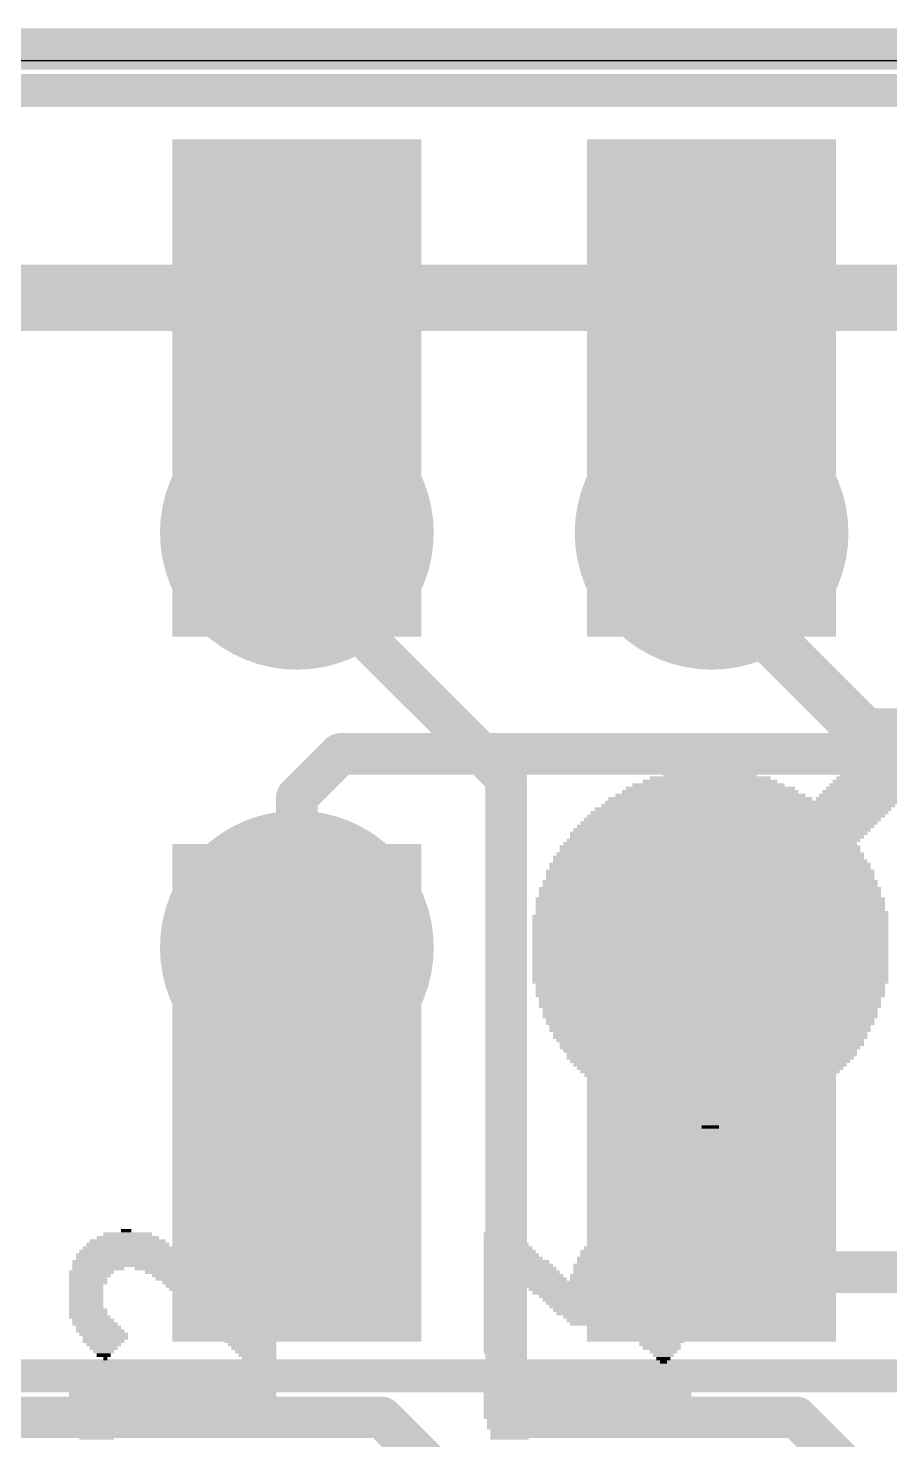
# Model space of a CAD drawing. Extents: x -1.3 to 65.2, y -0.1 to 30.9.
# Drawn here: x 49.91 to 55.18, y 22.21 to 30.86 of the extents above; entities that cross this region are included whole.
import ezdxf

# ---------------------------------------------------------------- set-up
doc = ezdxf.new("R2010")
doc.units = 0
for name, color, linetype in [('1', 12, 'CONTINUOUS'), ('16', 132, 'CONTINUOUS'), ('17', 110, 'CONTINUOUS'), ('20', 40, 'CONTINUOUS'), ('200', 40, 'CONTINUOUS'), ('22', 6, 'CONTINUOUS')]:
    doc.layers.add(name, color=color, linetype=linetype)

# ---------------------------------------------------------------- blocks, each defined once
blk = doc.blocks.new('ROUNDP')
at = {"const_width": 0.5}
blk.add_lwpolyline([(0, -0.25, 1), (0, 0.25, 1), (0, -0.25)], format="xyb", dxfattribs=at)
blk = doc.blocks.new('RECT')
blk.add_solid([(-0.5, -0.5), (0.5, -0.5), (-0.5, 0.5), (0.5, 0.5)])

msp = doc.modelspace()

# ---------------------------------------------------------------- linework, layer by layer
at = {"layer": '1'}
for points, const_width in [([(57.658, 29.21), (49.022, 29.21)], 0.4064), ([(51.816, 26.416), (51.55, 26.15)], 0.254), ([(55.245, 26.416), (51.816, 26.416)], 0.254), ([(55.372, 26.289), (55.245, 26.416)], 0.254), ([(51.55, 26.15), (51.55, 25.23)], 0.254), ([(54.102, 25.218), (54.09, 25.23)], 0.254), ([(54.102, 23.495), (54.102, 25.218)], 0.254), ([(54.356, 23.241), (54.102, 23.495)], 0.254), ([(56.642, 23.241), (54.356, 23.241)], 0.254)]:
    msp.add_lwpolyline(points, dxfattribs=dict(at, const_width=const_width))
at = {"layer": '1', "const_width": 0.127}
for points in [[(51.816, 26.4795, 1), (51.816, 26.3525)], [(51.8609, 26.3711, 1), (51.7711, 26.4609)], [(55.2899, 26.4609, 1), (55.2001, 26.3711)], [(51.6135, 26.15, 1), (51.4865, 26.15)], [(51.5051, 26.1949, 1), (51.5949, 26.1051)], [(54.1349, 25.2749, 1), (54.0451, 25.1851)], [(54.1655, 25.218, 1), (54.0385, 25.218)], [(51.4865, 25.23, 1), (51.6135, 25.23)], [(54.0571, 25.1731, 1), (54.1469, 25.2629)], [(54.1469, 23.5399, 1), (54.0571, 23.4501)], [(54.0385, 23.495, 1), (54.1655, 23.495)], [(54.356, 23.3045, 1), (54.356, 23.1775)], [(54.3111, 23.1961, 1), (54.4009, 23.2859)]]:
    msp.add_lwpolyline(points, format="xyb", dxfattribs=at)
at = {"layer": '16'}
for points, const_width in [([(65.024, 30.734), (0, 30.734)], 0.254), ([(51.5496, 28.6574), (51.55, 28.6574)], 0.4064), ([(51.55, 28.6574), (51.55, 27.77)], 0.4064), ([(54.0896, 28.6574), (54.09, 28.6574)], 0.4064), ([(54.09, 28.6574), (54.09, 27.77)], 0.4064), ([(51.55, 27.77), (51.55, 27.547)], 0.3048), ([(54.09, 27.481), (54.09, 27.77)], 0.3048), ([(51.55, 27.547), (52.832, 26.265)], 0.254), ([(55.028, 26.543), (54.09, 27.481)], 0.3048), ([(55.028, 26.543), (57.404, 26.543)], 0.3048), ([(52.832, 26.265), (52.832, 22.479)], 0.254), ([(51.55, 24.3394), (51.55, 25.23)], 0.4064), ([(54.09, 24.3394), (54.09, 25.23)], 0.4064), ([(51.5496, 24.3394), (51.55, 24.3394)], 0.4064), ([(54.0896, 24.3394), (54.09, 24.3394)], 0.4064), ([(52.832, 22.479), (52.959, 22.352)], 0.254), ([(49.657, 22.352), (52.07, 22.352)], 0.254), ([(52.07, 22.352), (52.832, 21.59)], 0.254), ([(52.959, 22.352), (54.61, 22.352)], 0.254), ([(54.61, 22.352), (55.88, 21.082)], 0.254)]:
    msp.add_lwpolyline(points, dxfattribs=dict(at, const_width=const_width))
for points, const_width in [([(51.5496, 28.759, 1), (51.5496, 28.5558)], 0.2032), ([(51.6516, 28.6574, 1), (51.4484, 28.6574)], 0.2032), ([(51.55, 28.5558, 1), (51.55, 28.759)], 0.2032), ([(54.0896, 28.759, 1), (54.0896, 28.5558)], 0.2032), ([(54.1916, 28.6574, 1), (53.9884, 28.6574)], 0.2032), ([(54.09, 28.5558, 1), (54.09, 28.759)], 0.2032), ([(51.4484, 27.77, 1), (51.6516, 27.77)], 0.2032), ([(51.6262, 27.77, 1), (51.4738, 27.77)], 0.1524), ([(53.9884, 27.77, 1), (54.1916, 27.77)], 0.2032), ([(54.1662, 27.77, 1), (54.0138, 27.77)], 0.1524), ([(51.5949, 27.5919, 1), (51.5051, 27.5021)], 0.127), ([(51.4738, 27.547, 1), (51.6262, 27.547)], 0.1524), ([(54.1439, 27.5349, 1), (54.0361, 27.4271)], 0.1524), ([(54.0138, 27.481, 1), (54.1662, 27.481)], 0.1524), ([(55.028, 26.6192, 1), (55.028, 26.4668)], 0.1524), ([(54.9741, 26.4891, 1), (55.0819, 26.5969)], 0.1524), ([(52.8955, 26.265, 1), (52.7685, 26.265)], 0.127), ([(52.7871, 26.2201, 1), (52.8769, 26.3099)], 0.127), ([(51.6516, 25.23, 1), (51.4484, 25.23)], 0.2032), ([(54.1916, 25.23, 1), (53.9884, 25.23)], 0.2032), ([(51.5496, 24.441, 1), (51.5496, 24.2378)], 0.2032), ([(51.55, 24.2378, 1), (51.55, 24.441)], 0.2032), ([(54.0896, 24.441, 1), (54.0896, 24.2378)], 0.2032), ([(54.09, 24.2378, 1), (54.09, 24.441)], 0.2032), ([(51.4484, 24.3394, 1), (51.6516, 24.3394)], 0.2032), ([(53.9884, 24.3394, 1), (54.1916, 24.3394)], 0.2032), ([(52.8769, 22.5239, 1), (52.7871, 22.4341)], 0.127), ([(52.7685, 22.479, 1), (52.8955, 22.479)], 0.127), ([(52.1149, 22.3969, 1), (52.0251, 22.3071)], 0.127), ([(52.07, 22.2885, 1), (52.07, 22.4155)], 0.127), ([(52.959, 22.4155, 1), (52.959, 22.2885)], 0.127), ([(52.9141, 22.3071, 1), (53.0039, 22.3969)], 0.127), ([(54.6549, 22.3969, 1), (54.5651, 22.3071)], 0.127), ([(54.61, 22.2885, 1), (54.61, 22.4155)], 0.127)]:
    msp.add_lwpolyline(points, format="xyb", dxfattribs=dict(at, const_width=const_width))
at = {"layer": '20'}
msp.add_line((62, 30.6604), (3, 30.6604), dxfattribs=at)
at = {"layer": '22', "const_width": 0.2032}
for points in [[(57.912, 30.48), (9.652, 30.48)], [(7.112, 22.606), (57.912, 22.606)]]:
    msp.add_lwpolyline(points, dxfattribs=at)

# ---------------------------------------------------------------- block references
at = {"layer": '16', "xscale": 3.048, "yscale": 1.524}
for p, rotation in [((51.5496, 28.6574), 270), ((54.0896, 28.6574), 270), ((51.5496, 24.3394), 90), ((54.0896, 24.3394), 90)]:
    msp.add_blockref('RECT', p, dxfattribs=dict(at, rotation=rotation))
at = {"layer": '17', "xscale": 1.6764, "yscale": 1.6764}
for p in [(51.55, 27.77), (51.55, 27.77), (54.09, 27.77), (54.09, 27.77), (51.55, 25.23), (51.55, 25.23), (54.09, 25.23), (54.09, 25.23)]:
    msp.add_blockref('ROUNDP', p, dxfattribs=at)
at = {"layer": '200'}
for p, xscale, yscale in [((56.5785, 26.543), 2.9007, 0.0213), ((56.5785, 26.5642), 2.855, 0.0211), ((56.5887, 26.5853), 2.8346, 0.0211), ((56.5366, 26.4583), 2.9845, 0.0211), ((56.5468, 26.4795), 2.9642, 0.0213), ((56.5582, 26.5007), 2.9413, 0.0211), ((56.5683, 26.5218), 2.921, 0.0211), ((56.4731, 26.3737), 3.0251, 0.0211), ((56.4833, 26.3948), 3.0048, 0.0211), ((56.5036, 26.416), 3.0048, 0.0213), ((56.515, 26.4372), 2.982, 0.0211), ((54.0804, 26.289), 0.5715, 0.0213), ((54.0817, 26.3102), 0.4013, 0.0211), ((55.1396, 26.289), 0.5309, 0.0213), ((55.1612, 26.3102), 0.5283, 0.0211), ((56.4198, 26.3313), 3.0048, 0.0211), ((56.4515, 26.3525), 3.0277, 0.0213), ((54.0817, 26.2043), 1.0363, 0.0211), ((54.0703, 26.2255), 0.9322, 0.0213), ((54.0804, 26.2467), 0.8255, 0.0211), ((54.0817, 26.2678), 0.7417, 0.0211), ((55.0545, 26.2043), 0.5283, 0.0211), ((55.0748, 26.2255), 0.5283, 0.0213), ((55.0964, 26.2467), 0.5309, 0.0211), ((55.118, 26.2678), 0.5283, 0.0211), ((54.3357, 26.1197), 1.7983, 0.0211), ((54.0817, 26.1408), 1.2497, 0.0211), ((54.0817, 26.162), 1.1633, 0.0213), ((54.0804, 26.1832), 1.0795, 0.0211), ((54.991, 26.1408), 0.5283, 0.0211), ((55.0126, 26.162), 0.5309, 0.0213), ((55.0329, 26.1832), 0.5309, 0.0211), ((54.2404, 26.035), 1.8212, 0.0213), ((54.2608, 26.0562), 1.8212, 0.0211), ((54.2823, 26.0773), 1.8186, 0.0211), ((54.3141, 26.0985), 1.8009, 0.0213), ((54.1541, 25.9503), 1.8212, 0.0211), ((54.1769, 25.9715), 1.8212, 0.0213), ((54.1973, 25.9927), 1.8212, 0.0211), ((54.2188, 26.0138), 1.8186, 0.0211), ((54.0804, 25.8445), 1.8415, 0.0213), ((54.0817, 25.8657), 1.7983, 0.0211), ((54.102, 25.8868), 1.7983, 0.0211), ((54.1337, 25.9292), 1.8212, 0.0211), ((54.1236, 25.908), 1.8009, 0.0213), ((53.5203, 25.781), 0.8026, 0.0213), ((53.4886, 25.7598), 0.7391, 0.0211), ((53.5838, 25.8022), 0.889, 0.0211), ((54.0804, 25.8233), 1.8415, 0.0211), ((54.5795, 25.8022), 0.889, 0.0211), ((54.6316, 25.781), 0.7849, 0.0213), ((54.6633, 25.7598), 0.762, 0.0211), ((53.4137, 25.6963), 0.6756, 0.0211), ((53.4035, 25.6752), 0.6553, 0.0211), ((53.4568, 25.7387), 0.7214, 0.0211), ((53.4353, 25.7175), 0.6782, 0.0213), ((54.6735, 25.6752), 0.828, 0.0211), ((54.6849, 25.6963), 0.8052, 0.0211), ((54.6837, 25.7175), 0.762, 0.0213), ((54.6938, 25.7387), 0.7417, 0.0211), ((53.34, 25.5905), 0.6147, 0.0213), ((53.3514, 25.6117), 0.5918, 0.0211), ((53.3616, 25.6328), 0.6121, 0.0211), ((53.3832, 25.654), 0.6147, 0.0213), ((54.6519, 25.5905), 0.9525, 0.0213), ((54.6532, 25.6117), 0.9093, 0.0211), ((54.6633, 25.6328), 0.889, 0.0211), ((54.6633, 25.654), 0.8484, 0.0213), ((53.2981, 25.527), 0.5715, 0.0213), ((53.2981, 25.5058), 0.5715, 0.0211), ((53.3298, 25.5693), 0.5944, 0.0211), ((53.3184, 25.5482), 0.5715, 0.0211), ((54.6214, 25.5058), 1.0592, 0.0211), ((54.6316, 25.527), 1.0389, 0.0213), ((54.6316, 25.5482), 0.9931, 0.0211), ((54.6418, 25.5693), 0.9728, 0.0211), ((53.2663, 25.4212), 0.5486, 0.0211), ((53.2879, 25.4847), 0.5512, 0.0211), ((53.2879, 25.4635), 0.5512, 0.0213), ((53.2765, 25.4423), 0.5283, 0.0211), ((54.2722, 25.4212), 0.5283, 0.0211), ((54.2925, 25.4423), 0.5283, 0.0211), ((54.3141, 25.4635), 0.5309, 0.0213), ((54.6113, 25.4847), 1.0795, 0.0211), ((54.8754, 25.4635), 0.5512, 0.0213), ((54.8957, 25.4423), 0.5512, 0.0211), ((54.8957, 25.4212), 0.5512, 0.0211), ((53.2663, 25.4), 0.5486, 0.0213), ((53.2562, 25.3788), 0.5283, 0.0211), ((53.2562, 25.3577), 0.5283, 0.0211), ((53.2562, 25.3365), 0.5283, 0.0213), ((54.1871, 25.3365), 0.5309, 0.0213), ((54.2087, 25.3577), 0.5283, 0.0211), ((54.229, 25.3788), 0.5283, 0.0211), ((54.2506, 25.4), 0.5309, 0.0213), ((54.8957, 25.4), 0.5512, 0.0213), ((54.9072, 25.3788), 0.5283, 0.0211), ((54.9072, 25.3577), 0.5283, 0.0211), ((54.9072, 25.3365), 0.5283, 0.0213), ((53.2562, 25.3153), 0.5283, 0.0211), ((53.246, 25.2942), 0.508, 0.0211), ((53.246, 25.273), 0.508, 0.0213), ((53.246, 25.2518), 0.508, 0.0211), ((54.1553, 25.2942), 0.508, 0.0211), ((54.1337, 25.2518), 0.4648, 0.0211), ((54.1452, 25.273), 0.4877, 0.0213), ((54.1757, 25.3153), 0.508, 0.0211), ((54.9072, 25.3153), 0.5283, 0.0211), ((54.9173, 25.2942), 0.508, 0.0211), ((54.9173, 25.273), 0.508, 0.0213), ((54.9173, 25.2518), 0.508, 0.0211), ((53.246, 25.2307), 0.508, 0.0211), ((53.246, 25.2095), 0.508, 0.0213), ((53.246, 25.1883), 0.508, 0.0211), ((53.246, 25.1672), 0.508, 0.0211), ((54.102, 25.1883), 0.4013, 0.0211), ((54.0918, 25.1672), 0.381, 0.0211), ((54.1236, 25.2307), 0.4445, 0.0211), ((54.1122, 25.2095), 0.4216, 0.0213), ((54.9173, 25.2307), 0.508, 0.0211), ((54.9173, 25.2095), 0.508, 0.0213), ((54.9173, 25.1883), 0.508, 0.0211), ((54.9173, 25.1672), 0.508, 0.0211), ((53.2562, 25.146), 0.5283, 0.0213), ((53.2562, 25.1248), 0.5283, 0.0211), ((53.2562, 25.1037), 0.5283, 0.0211), ((53.2562, 25.0825), 0.5283, 0.0213), ((54.0804, 25.146), 0.3581, 0.0213), ((54.0804, 25.1248), 0.3175, 0.0211), ((54.0817, 25.1037), 0.2743, 0.0211), ((54.0817, 25.0825), 0.2337, 0.0213), ((54.9072, 25.146), 0.5283, 0.0213), ((54.9072, 25.1248), 0.5283, 0.0211), ((54.9072, 25.1037), 0.5283, 0.0211), ((54.9072, 25.0825), 0.5283, 0.0213), ((53.2663, 25.0613), 0.5486, 0.0211), ((53.2663, 25.0402), 0.5486, 0.0211), ((53.2663, 25.019), 0.5486, 0.0213), ((53.2879, 24.9978), 0.5512, 0.0211), ((54.0804, 25.0613), 0.1905, 0.0211), ((54.8754, 24.9978), 0.5512, 0.0211), ((54.8957, 25.0402), 0.5512, 0.0211), ((54.8957, 25.019), 0.5512, 0.0213), ((54.9072, 25.0613), 0.5283, 0.0211), ((53.2879, 24.9767), 0.5512, 0.0211), ((53.2981, 24.9555), 0.5715, 0.0213), ((53.2981, 24.9343), 0.5715, 0.0211), ((53.3184, 24.9132), 0.5715, 0.0211), ((53.3298, 24.892), 0.5944, 0.0213), ((54.8424, 24.9132), 0.5715, 0.0211), ((54.8424, 24.892), 0.5715, 0.0213), ((54.8653, 24.9555), 0.5715, 0.0213), ((54.8653, 24.9343), 0.5715, 0.0211), ((54.8754, 24.9767), 0.5512, 0.0211), ((53.3298, 24.8708), 0.5944, 0.0211), ((53.3514, 24.8497), 0.5918, 0.0211), ((53.373, 24.8073), 0.635, 0.0211), ((53.3616, 24.8285), 0.6121, 0.0213), ((54.7903, 24.8073), 0.635, 0.0211), ((54.8005, 24.8285), 0.6147, 0.0213), ((54.8119, 24.8497), 0.5918, 0.0211), ((54.8323, 24.8708), 0.5918, 0.0211), ((53.3933, 24.7862), 0.635, 0.0211), ((53.4137, 24.765), 0.6756, 0.0213), ((53.4568, 24.7227), 0.7214, 0.0211), ((53.4353, 24.7438), 0.6782, 0.0211), ((54.7052, 24.7227), 0.7188, 0.0211), ((54.7268, 24.7438), 0.6756, 0.0211), ((54.7586, 24.765), 0.6579, 0.0213), ((54.77, 24.7862), 0.635, 0.0211), ((53.5102, 24.6803), 0.7823, 0.0211), ((53.4886, 24.7015), 0.7391, 0.0213), ((53.5623, 24.6592), 0.8458, 0.0211), ((54.0918, 24.638), 1.8644, 0.0213), ((54.5998, 24.6592), 0.8484, 0.0211), ((54.6519, 24.6803), 0.7849, 0.0211), ((54.6735, 24.7015), 0.7417, 0.0213), ((54.0804, 24.6168), 1.8415, 0.0211), ((54.0817, 24.5957), 1.7983, 0.0211), ((54.0918, 24.5745), 1.778, 0.0213), ((54.0817, 24.5533), 1.7577, 0.0211), ((54.0804, 24.5322), 1.7145, 0.0211), ((54.0804, 24.511), 1.6739, 0.0213), ((54.0817, 24.4898), 1.6307, 0.0211), ((54.0804, 24.4687), 1.5875, 0.0211), ((54.0817, 24.4475), 1.5443, 0.0213), ((54.0804, 24.4263), 1.5011, 0.0211), ((54.0804, 24.4052), 1.4605, 0.0211), ((54.0817, 24.384), 1.4173, 0.0213), ((54.0804, 24.3628), 1.3741, 0.0211), ((54.0918, 24.3417), 1.3106, 0.0211), ((54.0817, 24.3205), 1.2497, 0.0213), ((54.0804, 24.2993), 1.2065, 0.0211), ((54.0817, 24.2782), 1.1227, 0.0211), ((54.0817, 24.257), 1.0363, 0.0213), ((54.0804, 24.2358), 0.9525, 0.0211), ((54.0817, 24.2147), 0.8687, 0.0211), ((54.0918, 24.1935), 0.762, 0.0213), ((54.0817, 24.1723), 0.6147, 0.0211), ((54.0804, 24.1512), 0.4445, 0.0211), ((54.0817, 24.13), 0.1067, 0.0213), ((50.5143, 23.4315), 0.4648, 0.0213), ((50.5155, 23.4527), 0.381, 0.0211), ((50.5143, 23.4738), 0.2972, 0.0211), ((50.5041, 23.495), 0.0635, 0.0213), ((51.3194, 23.495), 0.2108, 0.0213), ((51.3194, 23.4738), 0.2108, 0.0211), ((51.3194, 23.4527), 0.2108, 0.0211), ((51.3194, 23.4315), 0.2108, 0.0213), ((52.8218, 23.4315), 0.254, 0.0213), ((52.7901, 23.4738), 0.1905, 0.0211), ((52.8117, 23.4527), 0.2337, 0.0211), ((53.5838, 23.4315), 0.4674, 0.0213), ((53.5838, 23.4527), 0.381, 0.0211), ((53.5838, 23.4738), 0.2946, 0.0211), ((53.5838, 23.495), 0.127, 0.0213), ((50.5257, 23.3468), 0.6553, 0.0211), ((50.5257, 23.368), 0.6147, 0.0213), ((50.5244, 23.3892), 0.5715, 0.0211), ((50.5155, 23.4103), 0.508, 0.0211), ((51.3194, 23.4103), 0.2108, 0.0211), ((51.3194, 23.3892), 0.2108, 0.0211), ((51.3194, 23.368), 0.2108, 0.0213), ((51.3194, 23.3468), 0.2108, 0.0211), ((52.8434, 23.3892), 0.2972, 0.0211), ((52.832, 23.4103), 0.2743, 0.0211), ((52.8536, 23.368), 0.3175, 0.0213), ((52.8638, 23.3468), 0.3378, 0.0211), ((53.5838, 23.368), 0.5944, 0.0213), ((53.594, 23.3468), 0.6147, 0.0211), ((53.5838, 23.3892), 0.5486, 0.0211), ((53.5838, 23.4103), 0.508, 0.0211), ((50.5358, 23.3045), 0.7214, 0.0213), ((50.546, 23.2833), 0.7417, 0.0211), ((50.3339, 23.2622), 0.3175, 0.0211), ((50.5358, 23.3257), 0.6756, 0.0211), ((50.7467, 23.2622), 0.381, 0.0211), ((51.3194, 23.3257), 0.2108, 0.0211), ((51.3194, 23.3045), 0.2108, 0.0213), ((51.3194, 23.2833), 0.2108, 0.0211), ((51.3194, 23.2622), 0.2108, 0.0211), ((52.8955, 23.3045), 0.4013, 0.0213), ((52.9069, 23.2833), 0.4242, 0.0211), ((52.9171, 23.2622), 0.4445, 0.0211), ((52.8752, 23.3257), 0.3607, 0.0211), ((53.594, 23.2833), 0.701, 0.0211), ((53.3819, 23.2622), 0.2769, 0.0211), ((53.594, 23.3257), 0.6553, 0.0211), ((53.594, 23.3045), 0.6553, 0.0213), ((53.7959, 23.2622), 0.2972, 0.0211), ((50.2818, 23.2198), 0.254, 0.0211), ((50.292, 23.241), 0.2743, 0.0213), ((50.2717, 23.1987), 0.2337, 0.0211), ((50.2717, 23.1775), 0.2337, 0.0213), ((50.7898, 23.241), 0.3404, 0.0213), ((50.8216, 23.2198), 0.3175, 0.0211), ((50.8419, 23.1987), 0.3175, 0.0211), ((50.8749, 23.1775), 0.2972, 0.0213), ((51.3194, 23.241), 0.2108, 0.0213), ((51.3194, 23.2198), 0.2108, 0.0211), ((51.3194, 23.1987), 0.2108, 0.0211), ((51.3194, 23.1775), 0.2108, 0.0213), ((52.9387, 23.2198), 0.4877, 0.0211), ((52.9488, 23.1987), 0.508, 0.0211), ((52.9273, 23.241), 0.4648, 0.0213), ((52.8003, 23.1775), 0.2108, 0.0213), ((53.1825, 23.1775), 0.508, 0.0213), ((53.34, 23.2198), 0.2337, 0.0211), ((53.34, 23.1987), 0.2337, 0.0211), ((53.3603, 23.241), 0.2337, 0.0213), ((53.8277, 23.241), 0.2743, 0.0213), ((53.8378, 23.2198), 0.254, 0.0211), ((53.848, 23.1987), 0.2337, 0.0211), ((53.8582, 23.1775), 0.2134, 0.0213), ((50.2602, 23.1563), 0.2108, 0.0211), ((50.2602, 23.1352), 0.2108, 0.0211), ((50.2602, 23.114), 0.2108, 0.0213), ((50.2602, 23.0928), 0.2108, 0.0211), ((50.9054, 23.1563), 0.3175, 0.0211), ((50.927, 23.1352), 0.315, 0.0211), ((50.9486, 23.114), 0.3175, 0.0213), ((50.9689, 23.0928), 0.3175, 0.0211), ((51.3194, 23.1563), 0.2108, 0.0211), ((51.3194, 23.1352), 0.2108, 0.0211), ((51.3194, 23.114), 0.2108, 0.0213), ((51.3194, 23.0928), 0.2108, 0.0211), ((52.8003, 23.1563), 0.2108, 0.0211), ((52.8003, 23.1352), 0.2108, 0.0211), ((52.8003, 23.114), 0.2108, 0.0213), ((52.8003, 23.0928), 0.2108, 0.0211), ((53.1813, 23.1563), 0.4648, 0.0211), ((53.1914, 23.1352), 0.4445, 0.0211), ((53.2028, 23.114), 0.4216, 0.0213), ((53.2232, 23.0928), 0.381, 0.0211), ((53.8683, 23.1563), 0.2337, 0.0211), ((53.8798, 23.1352), 0.2108, 0.0211), ((53.8798, 23.114), 0.2108, 0.0213), ((53.8798, 23.0928), 0.2108, 0.0211), ((50.2602, 23.0717), 0.2108, 0.0211), ((50.2602, 23.0505), 0.2108, 0.0213), ((50.2602, 23.0293), 0.2108, 0.0211), ((50.2717, 23.0082), 0.2337, 0.0211), ((50.9905, 23.0717), 0.315, 0.0211), ((51.0121, 23.0505), 0.3175, 0.0213), ((51.0324, 23.0293), 0.3175, 0.0211), ((51.1607, 23.0082), 0.5283, 0.0211), ((51.3194, 23.0717), 0.2108, 0.0211), ((51.3194, 23.0505), 0.2108, 0.0213), ((51.3194, 23.0293), 0.2108, 0.0211), ((52.8003, 23.0717), 0.2108, 0.0211), ((52.8003, 23.0505), 0.2108, 0.0213), ((52.8003, 23.0293), 0.2108, 0.0211), ((52.8003, 23.0082), 0.2108, 0.0211), ((53.2244, 23.0717), 0.3378, 0.0211), ((53.2346, 23.0505), 0.3175, 0.0213), ((53.2448, 23.0293), 0.2972, 0.0211), ((53.2562, 23.0082), 0.2743, 0.0211), ((53.8683, 23.0082), 0.2337, 0.0211), ((53.8798, 23.0717), 0.2108, 0.0211), ((53.8798, 23.0505), 0.2108, 0.0213), ((53.8798, 23.0293), 0.2108, 0.0211), ((50.2818, 22.9658), 0.254, 0.0211), ((50.2717, 22.987), 0.2337, 0.0213), ((50.3022, 22.9447), 0.254, 0.0211), ((50.3136, 22.9235), 0.2769, 0.0213), ((51.1708, 22.987), 0.508, 0.0213), ((51.1924, 22.9658), 0.4648, 0.0211), ((51.2026, 22.9447), 0.4445, 0.0211), ((51.2127, 22.9235), 0.4242, 0.0213), ((52.8003, 22.987), 0.2108, 0.0213), ((52.8003, 22.9658), 0.2108, 0.0211), ((52.8003, 22.9447), 0.2108, 0.0211), ((52.8003, 22.9235), 0.2108, 0.0213), ((53.2663, 22.987), 0.254, 0.0213), ((53.2879, 22.9658), 0.2108, 0.0211), ((53.2981, 22.9447), 0.1905, 0.0211), ((53.2867, 22.9235), 0.127, 0.0213), ((53.848, 22.9447), 0.2337, 0.0211), ((53.848, 22.9235), 0.2337, 0.0213), ((53.8582, 22.987), 0.2134, 0.0213), ((53.8582, 22.9658), 0.2134, 0.0211), ((50.3453, 22.8812), 0.2946, 0.0211), ((50.3352, 22.9023), 0.2743, 0.0211), ((50.3669, 22.86), 0.2972, 0.0213), ((50.3771, 22.8388), 0.2769, 0.0211), ((50.3657, 22.8177), 0.254, 0.0211), ((51.2242, 22.9023), 0.4013, 0.0211), ((51.2343, 22.8812), 0.381, 0.0211), ((51.2445, 22.86), 0.3607, 0.0213), ((51.2547, 22.8388), 0.3404, 0.0211), ((51.2661, 22.8177), 0.3175, 0.0211), ((52.8003, 22.9023), 0.2108, 0.0211), ((52.8003, 22.8812), 0.2108, 0.0211), ((52.8003, 22.86), 0.2108, 0.0213), ((52.8003, 22.8388), 0.2108, 0.0211), ((52.8003, 22.8177), 0.2108, 0.0211), ((53.7845, 22.8388), 0.2743, 0.0211), ((53.7845, 22.8177), 0.2743, 0.0211), ((53.8061, 22.86), 0.2769, 0.0213), ((53.8175, 22.8812), 0.254, 0.0211), ((53.8378, 22.9023), 0.254, 0.0211), ((50.3669, 22.7965), 0.2108, 0.0213), ((50.3669, 22.7753), 0.1702, 0.0211), ((50.3657, 22.7542), 0.127, 0.0211), ((50.3669, 22.733), 0.0838, 0.0213), ((51.2763, 22.7965), 0.2972, 0.0213), ((51.2864, 22.7753), 0.2769, 0.0211), ((51.2978, 22.7542), 0.254, 0.0211), ((51.308, 22.733), 0.2337, 0.0213), ((52.8003, 22.7965), 0.2108, 0.0213), ((52.8003, 22.7753), 0.2108, 0.0211), ((52.8003, 22.7542), 0.2108, 0.0211), ((53.7743, 22.7965), 0.254, 0.0213), ((53.7845, 22.7753), 0.2337, 0.0211), ((53.7959, 22.7542), 0.1702, 0.0211), ((53.7947, 22.733), 0.127, 0.0213), ((50.3771, 22.7118), 0.0229, 0.0211), ((51.3194, 22.7118), 0.2108, 0.0211), ((53.7947, 22.7118), 0.0864, 0.0211), ((53.7959, 22.6907), 0.0432, 0.0211), ((50.7898, 22.5425), 1.27, 0.0213), ((50.7898, 22.5213), 1.27, 0.0211), ((50.7898, 22.5002), 1.27, 0.0211), ((50.7898, 22.479), 1.27, 0.0213), ((53.3298, 22.5425), 1.27, 0.0213), ((53.3298, 22.5213), 1.27, 0.0211), ((53.3298, 22.5002), 1.27, 0.0211), ((53.3298, 22.479), 1.27, 0.0213), ((50.7898, 22.4578), 1.27, 0.0211), ((50.7898, 22.4367), 1.27, 0.0211), ((50.7898, 22.4155), 1.27, 0.0213), ((50.7898, 22.3943), 1.27, 0.0211), ((53.3298, 22.4578), 1.27, 0.0211), ((53.3298, 22.4367), 1.27, 0.0211), ((53.3298, 22.4155), 1.27, 0.0213), ((53.3298, 22.3943), 1.27, 0.0211), ((50.7898, 22.3732), 1.27, 0.0211), ((50.8, 22.352), 1.2497, 0.0213), ((50.8, 22.3308), 1.2497, 0.0211), ((50.292, 22.3097), 0.2337, 0.0211), ((53.3298, 22.3732), 1.27, 0.0211), ((53.3298, 22.352), 1.27, 0.0213), ((53.34, 22.3308), 1.2497, 0.0211), ((52.832, 22.3097), 0.2337, 0.0211), ((50.3034, 22.2885), 0.2108, 0.0213), ((50.3034, 22.2673), 0.2108, 0.0211), ((50.3136, 22.2462), 0.2311, 0.0211), ((50.3238, 22.225), 0.2108, 0.0213), ((52.832, 22.2885), 0.2337, 0.0213), ((52.8422, 22.2673), 0.2134, 0.0211), ((52.8523, 22.2462), 0.2337, 0.0211), ((52.8523, 22.225), 0.2337, 0.0213)]:
    msp.add_blockref('RECT', p, dxfattribs=dict(at, xscale=xscale, yscale=yscale))

doc.saveas('drawing.dxf')
